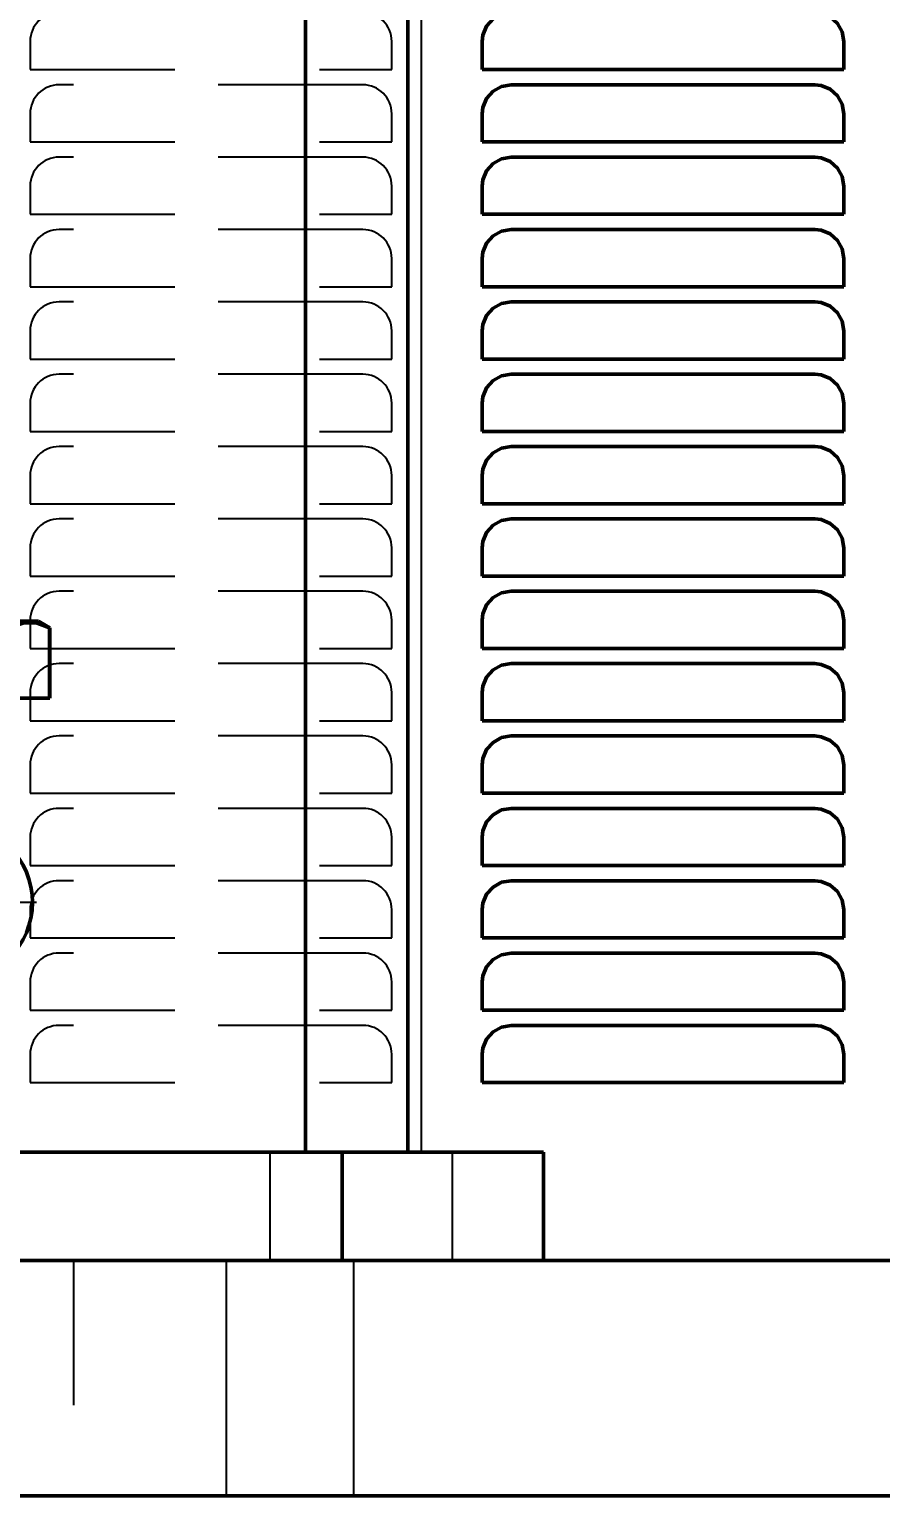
# Model space of a CAD drawing. Header units: inches. Extents: x -0.3 to 42.3, y 0 to 41.5.
# Drawn here: x 6.68 to 12.57, y 0 to 10.13 of the extents above; entities that cross this region are included whole.
import ezdxf

# ---------------------------------------------------------------- set-up
doc = ezdxf.new("R2010")
doc.units = ezdxf.units.IN
doc.header["$MEASUREMENT"] = 0
doc.linetypes.add('Center', pattern=[1.5, 0.45, -0.5, 0.05, -0.5])
doc.linetypes.add('Dashed', pattern=[2, 1, -1])
for name, color, linetype, lineweight in [('AM_0', 7, 'Continuous', 50), ('AM_4', 3, 'Continuous', 25), ('AM_5', 3, 'Continuous', 25), ('AM_7', 7, 'Center', 25), ('AM_9', 6, 'Dashed', 25)]:
    doc.layers.add(name, color=color, linetype=linetype, lineweight=lineweight)
doc.dimstyles.get("Standard").update_dxf_attribs({"dimtxt": 0.18, "dimasz": 0.18, "dimexe": 0.18, "dimexo": 0.0625, "dimgap": 0.09, "dimtad": 0, "dimtih": 1, "dimtoh": 1, "dimdec": 4, "dimzin": 0, "dimdsep": 46, "dimtxsty": 'Standard', "dimcen": 0.09, "dimadec": 0, "dimazin": 0, "dimtfac": 1, "dimtdec": 4, "dimtofl": 0, "dimtmove": 0, "dimatfit": 3, "dimfxl": 1, "dimtolj": 1, "dimtzin": 0, "dimarcsym": 0})

# ---------------------------------------------------------------- blocks, each defined once
blk = doc.blocks.new('*D1')
at = {"layer": 'AM_5', "color": 0, "lineweight": -2}
for p, q in [((17.5, 41.5), (39.27, 41.5)), ((39.27, 39.5), (39.27, 26.385)), ((39.27, 2), (39.27, 15.115)), ((3.39, 0), (39.27, 0))]:
    blk.add_line(p, q, dxfattribs=at)
at = {"layer": 'AM_5', "color": 0}
for points in [[(39.603, 39.5), (38.937, 39.5), (39.27, 41.5)], [(38.937, 2), (39.603, 2), (39.27, 0)]]:
    blk.add_solid(points, dxfattribs=at)
at = {"layer": 'Defpoints', "color": 0}
for p in [(17.5, 41.5), (3.39, 0), (39.27, 0)]:
    blk.add_point(p, dxfattribs=at)
at = {"layer": 'AM_5', "color": 0, "insert": (39.27, 20.75), "char_height": 2, "attachment_point": 5, "rotation": 90}
blk.add_mtext('\\A1;41.5 in', dxfattribs=at)

msp = doc.modelspace()

# ---------------------------------------------------------------- linework, layer by layer
at = {"layer": 'AM_0'}
for p, q in [((8.59289, 14.625), (8.59289, 2.375)), ((9.3, 14.625), (9.3, 2.375)), ((9.814, 10.05), (9.814, 9.855)), ((12.314, 9.855), (12.314, 10.05)), ((9.814, 9.855), (12.314, 9.855)), ((12.114, 9.75), (10.014, 9.75)), ((9.814, 9.55), (9.814, 9.355)), ((12.314, 9.355), (12.314, 9.55)), ((9.814, 9.355), (12.314, 9.355)), ((12.114, 9.25), (10.014, 9.25)), ((9.814, 9.05), (9.814, 8.855)), ((12.314, 8.855), (12.314, 9.05)), ((9.814, 8.855), (12.314, 8.855)), ((12.114, 8.75), (10.014, 8.75)), ((9.814, 8.55), (9.814, 8.355)), ((12.314, 8.355), (12.314, 8.55)), ((9.814, 8.355), (12.314, 8.355)), ((12.114, 8.25), (10.014, 8.25)), ((9.814, 8.05), (9.814, 7.855)), ((12.314, 7.855), (12.314, 8.05)), ((9.814, 7.855), (12.314, 7.855)), ((12.114, 7.75), (10.014, 7.75)), ((9.814, 7.55), (9.814, 7.355)), ((12.314, 7.355), (12.314, 7.55)), ((9.814, 7.355), (12.314, 7.355)), ((12.114, 7.25), (10.014, 7.25)), ((9.814, 7.05), (9.814, 6.855)), ((12.314, 6.855), (12.314, 7.05)), ((9.814, 6.855), (12.314, 6.855)), ((12.114, 6.75), (10.014, 6.75)), ((9.814, 6.55), (9.814, 6.355)), ((12.314, 6.355), (12.314, 6.55)), ((9.814, 6.355), (12.314, 6.355)), ((12.114, 6.25), (10.014, 6.25)), ((6.7475, 6.043), (5.5865, 6.043)), ((6.826, 5.99768), (6.7475, 6.043)), ((6.82402, 5.512), (6.82402, 5.99768)), ((6.826, 5.99768), (6.82402, 5.99768)), ((6.826, 5.512), (6.826, 5.99768)), ((9.814, 6.05), (9.814, 5.855)), ((12.314, 5.855), (12.314, 6.05)), ((9.814, 5.855), (12.314, 5.855)), ((12.114, 5.75), (10.014, 5.75)), ((6.826, 5.512), (5.508, 5.512)), ((9.814, 5.55), (9.814, 5.355)), ((12.314, 5.355), (12.314, 5.55)), ((9.814, 5.355), (12.314, 5.355)), ((12.114, 5.25), (10.014, 5.25)), ((9.814, 5.05), (9.814, 4.855)), ((12.314, 4.855), (12.314, 5.05)), ((9.814, 4.855), (12.314, 4.855)), ((12.114, 4.75), (10.014, 4.75)), ((9.814, 4.55), (9.814, 4.355)), ((12.314, 4.355), (12.314, 4.55)), ((9.814, 4.355), (12.314, 4.355)), ((12.114, 4.25), (10.014, 4.25)), ((9.814, 4.05), (9.814, 3.855)), ((12.314, 3.855), (12.314, 4.05)), ((9.814, 3.855), (12.314, 3.855)), ((12.114, 3.75), (10.014, 3.75)), ((9.814, 3.55), (9.814, 3.355)), ((12.314, 3.355), (12.314, 3.55)), ((9.814, 3.355), (12.314, 3.355)), ((12.114, 3.25), (10.014, 3.25)), ((9.814, 3.05), (9.814, 2.855)), ((12.314, 2.855), (12.314, 3.05)), ((9.814, 2.855), (12.314, 2.855)), ((0.35894, 2.375), (10.23902, 2.375)), ((8.846, 2.375), (8.846, 1.625)), ((10.23902, 2.375), (10.23902, 1.625)), ((-0.27, 1.625), (35.27, 1.625)), ((3.39, 0), (32.11, 0))]:
    msp.add_line(p, q, dxfattribs=at)
for points in [[(10.014, 10.25), (9.9477, 10.23869), (9.88887, 10.20602), (9.84422, 10.1557), (9.81879, 10.09352), (9.814, 10.05)], [(12.314, 10.05), (12.30274, 10.11615), (12.27025, 10.17485), (12.22016, 10.2195), (12.15809, 10.24508), (12.114, 10.25)], [(10.014, 9.75), (9.9477, 9.73869), (9.88887, 9.70602), (9.84422, 9.6557), (9.81879, 9.59352), (9.814, 9.55)], [(12.314, 9.55), (12.30274, 9.61615), (12.27025, 9.67485), (12.22016, 9.7195), (12.15809, 9.74508), (12.114, 9.75)], [(10.014, 9.25), (9.9477, 9.23869), (9.88887, 9.20602), (9.84422, 9.1557), (9.81879, 9.09352), (9.814, 9.05)], [(12.314, 9.05), (12.30274, 9.11615), (12.27025, 9.17485), (12.22016, 9.2195), (12.15809, 9.24508), (12.114, 9.25)], [(10.014, 8.75), (9.9477, 8.73869), (9.88887, 8.70602), (9.84422, 8.6557), (9.81879, 8.59352), (9.814, 8.55)], [(12.314, 8.55), (12.30274, 8.61615), (12.27025, 8.67485), (12.22016, 8.7195), (12.15809, 8.74508), (12.114, 8.75)], [(10.014, 8.25), (9.9477, 8.23869), (9.88887, 8.20602), (9.84422, 8.1557), (9.81879, 8.09352), (9.814, 8.05)], [(12.314, 8.05), (12.30274, 8.11615), (12.27025, 8.17485), (12.22016, 8.2195), (12.15809, 8.24508), (12.114, 8.25)], [(10.014, 7.75), (9.9477, 7.73869), (9.88887, 7.70602), (9.84422, 7.6557), (9.81879, 7.59352), (9.814, 7.55)], [(12.314, 7.55), (12.30274, 7.61615), (12.27025, 7.67485), (12.22016, 7.7195), (12.15809, 7.74508), (12.114, 7.75)], [(10.014, 7.25), (9.9477, 7.23869), (9.88887, 7.20602), (9.84422, 7.1557), (9.81879, 7.09352), (9.814, 7.05)], [(12.314, 7.05), (12.30274, 7.11615), (12.27025, 7.17485), (12.22016, 7.2195), (12.15809, 7.24508), (12.114, 7.25)], [(10.014, 6.75), (9.9477, 6.73869), (9.88887, 6.70602), (9.84422, 6.6557), (9.81879, 6.59352), (9.814, 6.55)], [(12.314, 6.55), (12.30274, 6.61615), (12.27025, 6.67485), (12.22016, 6.7195), (12.15809, 6.74508), (12.114, 6.75)], [(10.014, 6.25), (9.9477, 6.23869), (9.88887, 6.20602), (9.84422, 6.1557), (9.81879, 6.09352), (9.814, 6.05)], [(12.314, 6.05), (12.30274, 6.11615), (12.27025, 6.17485), (12.22016, 6.2195), (12.15809, 6.24508), (12.114, 6.25)], [(6.82402, 5.99768), (6.73695, 6.02907), (6.6464, 6.03248), (6.53968, 5.99768)], [(10.014, 5.75), (9.9477, 5.73869), (9.88887, 5.70602), (9.84422, 5.6557), (9.81879, 5.59352), (9.814, 5.55)], [(12.314, 5.55), (12.30274, 5.61615), (12.27025, 5.67485), (12.22016, 5.7195), (12.15809, 5.74508), (12.114, 5.75)], [(10.014, 5.25), (9.9477, 5.23869), (9.88887, 5.20602), (9.84422, 5.1557), (9.81879, 5.09352), (9.814, 5.05)], [(12.314, 5.05), (12.30274, 5.11615), (12.27025, 5.17485), (12.22016, 5.2195), (12.15809, 5.24508), (12.114, 5.25)], [(10.014, 4.75), (9.9477, 4.73869), (9.88887, 4.70602), (9.84422, 4.6557), (9.81879, 4.59352), (9.814, 4.55)], [(12.314, 4.55), (12.30274, 4.61615), (12.27025, 4.67485), (12.22016, 4.7195), (12.15809, 4.74508), (12.114, 4.75)], [(10.014, 4.25), (9.9477, 4.23869), (9.88887, 4.20602), (9.84422, 4.1557), (9.81879, 4.09352), (9.814, 4.05)], [(12.314, 4.05), (12.30274, 4.11615), (12.27025, 4.17485), (12.22016, 4.2195), (12.15809, 4.24508), (12.114, 4.25)], [(10.014, 3.75), (9.9477, 3.73869), (9.88887, 3.70602), (9.84422, 3.6557), (9.81879, 3.59352), (9.814, 3.55)], [(12.314, 3.55), (12.30274, 3.61615), (12.27025, 3.67485), (12.22016, 3.7195), (12.15809, 3.74508), (12.114, 3.75)], [(10.014, 3.25), (9.9477, 3.23869), (9.88887, 3.20602), (9.84422, 3.1557), (9.81879, 3.09352), (9.814, 3.05)], [(12.314, 3.05), (12.30274, 3.11615), (12.27025, 3.17485), (12.22016, 3.2195), (12.15809, 3.24508), (12.114, 3.25)]]:
    msp.add_lwpolyline(points, dxfattribs=at)
msp.add_circle((6.167, 4.1), 0.5385, dxfattribs=at)
at = {"layer": 'AM_4'}
for p, q in [((9.39319, 14.625), (9.39319, 2.375)), ((8.346, 2.375), (8.346, 1.625)), ((9.606, 2.375), (9.606, 1.625)), ((8.04499, 1.625), (8.04499, 0)), ((8.92345, 1.625), (8.92345, 0))]:
    msp.add_line(p, q, dxfattribs=at)
at = {"layer": 'AM_7'}
msp.add_line((6.73243, 4.1), (4.8755, 4.1), dxfattribs=at)
at = {"layer": 'AM_9'}
for p, q in [((6.689, 10.05), (6.689, 9.855)), ((9.189, 9.855), (9.189, 10.05)), ((6.689, 9.855), (9.189, 9.855)), ((8.989, 9.75), (6.889, 9.75)), ((6.689, 9.55), (6.689, 9.355)), ((9.189, 9.355), (9.189, 9.55)), ((6.689, 9.355), (9.189, 9.355)), ((8.989, 9.25), (6.889, 9.25)), ((6.689, 9.05), (6.689, 8.855)), ((9.189, 8.855), (9.189, 9.05)), ((6.689, 8.855), (9.189, 8.855)), ((8.989, 8.75), (6.889, 8.75)), ((6.689, 8.55), (6.689, 8.355)), ((9.189, 8.355), (9.189, 8.55)), ((6.689, 8.355), (9.189, 8.355)), ((8.989, 8.25), (6.889, 8.25)), ((6.689, 8.05), (6.689, 7.855)), ((9.189, 7.855), (9.189, 8.05)), ((6.689, 7.855), (9.189, 7.855)), ((8.989, 7.75), (6.889, 7.75)), ((6.689, 7.55), (6.689, 7.355)), ((9.189, 7.355), (9.189, 7.55)), ((6.689, 7.355), (9.189, 7.355)), ((8.989, 7.25), (6.889, 7.25)), ((6.689, 7.05), (6.689, 6.855)), ((9.189, 6.855), (9.189, 7.05)), ((6.689, 6.855), (9.189, 6.855)), ((8.989, 6.75), (6.889, 6.75)), ((6.689, 6.55), (6.689, 6.355)), ((9.189, 6.355), (9.189, 6.55)), ((6.689, 6.355), (9.189, 6.355)), ((8.989, 6.25), (6.889, 6.25)), ((6.689, 6.05), (6.689, 5.855)), ((9.189, 5.855), (9.189, 6.05)), ((6.689, 5.855), (9.189, 5.855)), ((8.989, 5.75), (6.889, 5.75)), ((6.689, 5.55), (6.689, 5.355)), ((9.189, 5.355), (9.189, 5.55)), ((6.689, 5.355), (9.189, 5.355)), ((8.989, 5.25), (6.889, 5.25)), ((6.689, 5.05), (6.689, 4.855)), ((9.189, 4.855), (9.189, 5.05)), ((6.689, 4.855), (9.189, 4.855)), ((8.989, 4.75), (6.889, 4.75)), ((6.689, 4.55), (6.689, 4.355)), ((9.189, 4.355), (9.189, 4.55)), ((6.689, 4.355), (9.189, 4.355)), ((8.989, 4.25), (6.889, 4.25)), ((6.689, 4.05), (6.689, 3.855)), ((9.189, 3.855), (9.189, 4.05)), ((6.689, 3.855), (9.189, 3.855)), ((8.989, 3.75), (6.889, 3.75)), ((6.689, 3.55), (6.689, 3.355)), ((9.189, 3.355), (9.189, 3.55)), ((6.689, 3.355), (9.189, 3.355)), ((8.989, 3.25), (6.889, 3.25)), ((6.689, 3.05), (6.689, 2.855)), ((9.189, 2.855), (9.189, 3.05)), ((6.689, 2.855), (9.189, 2.855)), ((6.99, 1.625), (6.99, 0))]:
    msp.add_line(p, q, dxfattribs=at)
for centre, start, end in [((6.889, 10.05), 90, 180), ((8.989, 10.05), 0, 90), ((6.889, 9.55), 90, 180), ((8.989, 9.55), 0, 90), ((6.889, 9.05), 90, 180), ((8.989, 9.05), 0, 90), ((6.889, 8.55), 90, 180), ((8.989, 8.55), 360, 90), ((6.889, 8.05), 90, 180), ((8.989, 8.05), 360, 90), ((6.889, 7.55), 90, 180), ((8.989, 7.55), 360, 90), ((6.889, 7.05), 90, 180), ((8.989, 7.05), 360, 90), ((6.889, 6.55), 90, 180), ((8.989, 6.55), 0, 90), ((6.889, 6.05), 90, 180), ((8.989, 6.05), 0, 90), ((6.889, 5.55), 90, 180), ((8.989, 5.55), 0, 90), ((6.889, 5.05), 90, 180), ((8.989, 5.05), 360, 90), ((6.889, 4.55), 90, 180), ((8.989, 4.55), 0, 90), ((6.889, 4.05), 90, 180), ((8.989, 4.05), 0, 90), ((6.889, 3.55), 90, 180), ((8.989, 3.55), 0, 90), ((6.889, 3.05), 90, 180), ((8.989, 3.05), 0, 90)]:
    msp.add_arc(centre, 0.2, start, end, dxfattribs=at)

# ---------------------------------------------------------------- dimensions: what is measured, and where the dimension line sits
at = {"layer": 'AM_5'}
dim = msp.add_linear_dim(base=(39.27, 0), p1=(17.5, 41.5), p2=(3.39, 0), angle=90, text='41.5 in', dimstyle='Standard', override={"dimtxt": 2, "dimasz": 2, "dimexe": 0, "dimexo": 0, "dimgap": 0.6}, dxfattribs=at)
dim.commit()
dim.dimension.update_dxf_attribs({"geometry": '*D1', "text_midpoint": (39.27, 20.75), "dimtype": 160, "text_rotation": 90})

doc.saveas('drawing.dxf')
